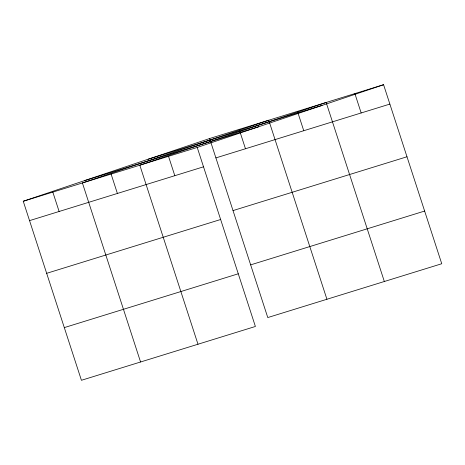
<?xml version="1.0" encoding="UTF-8"?>
<svg xmlns="http://www.w3.org/2000/svg" width="465" height="465" viewBox="0 0 465 465"><rect width="100%" height="100%" fill="white"/><g stroke="black" fill="none" stroke-linecap="round" stroke-linejoin="round"><path stroke-width="0.7" d="M23.25 201.258L197.224 147.44L255.395 326.471L81.422 380.289L23.25 201.258L209.605 138.529L383.579 84.711L441.75 263.742L267.776 317.56L209.605 138.529M197.224 147.44L383.579 84.711M148.108 159.228L322.082 105.41M84.746 180.56L258.72 126.742M215.9 157.902L389.873 104.084M29.545 220.631L203.519 166.813M233.017 210.587L406.991 156.769M46.663 273.321L220.643 219.503M250.652 264.87L424.632 211.052M64.304 327.604L238.278 273.786M354.876 93.593L361.171 112.966M384.34 281.499L326.168 102.469L139.814 165.203L197.985 344.234M297.461 111.35L303.755 130.723M326.924 299.262L268.753 120.232L82.404 182.96L140.57 361.991M239.179 129.38L245.474 148.754M168.522 156.321L174.817 175.694M111.106 174.079L117.401 193.457M52.824 192.109L59.119 211.482"/></g></svg>
